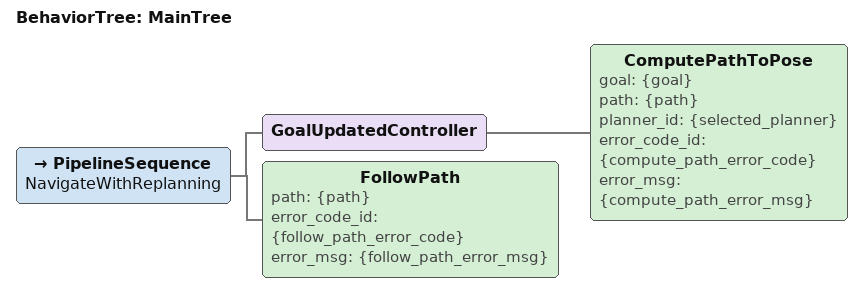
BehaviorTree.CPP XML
<!--
  This Behavior Tree replans the global path only when the goal is updated.
-->

<root BTCPP_format="4" main_tree_to_execute="MainTree">
  <BehaviorTree ID="MainTree">
    <PipelineSequence name="NavigateWithReplanning">
      <GoalUpdatedController>
        <ComputePathToPose goal="{goal}" path="{path}" planner_id="{selected_planner}" error_code_id="{compute_path_error_code}" error_msg="{compute_path_error_msg}"/>
      </GoalUpdatedController>
      <FollowPath path="{path}" error_code_id="{follow_path_error_code}" error_msg="{follow_path_error_msg}"/>
    </PipelineSequence>
  </BehaviorTree>
</root>
